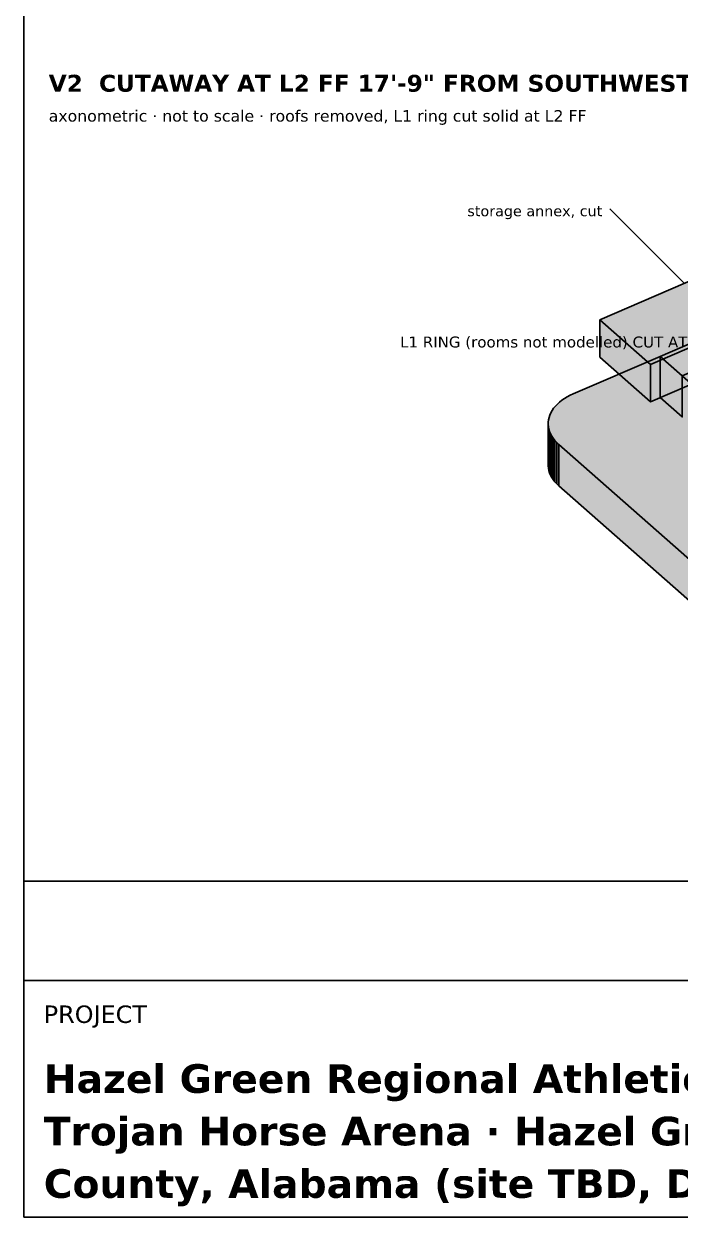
# Model space of a CAD drawing. Header units: inches. Extents: x 0.5 to 16.5, y 0.5 to 10.5.
# Drawn here: x 0.5 to 3.139, y 0.5 to 5.293 of the extents above; entities that cross this region are included whole.
import ezdxf
from ezdxf.enums import TextEntityAlignment as Align

# ---------------------------------------------------------------- set-up
doc = ezdxf.new("R2010")
doc.units = ezdxf.units.IN
doc.header["$MEASUREMENT"] = 0
for name, color, linetype in [('A-ANNO-TEXT', 7, 'Continuous'), ('A-ANNO-VIEW', 7, 'Continuous'), ('A-MASS', 7, 'Continuous'), ('G-ANNO-TTLB', 7, 'Continuous')]:
    doc.layers.add(name, color=color, linetype=linetype)
doc.styles.add('KS-BOLD', font='DejaVuSans-Bold.ttf')
doc.styles.add('KS-REG', font='DejaVuSans.ttf')

msp = doc.modelspace()

# ---------------------------------------------------------------- hatches: boundary and pattern name
at = {"layer": 'A-MASS', "true_color": 0xd6d6d6}
for points in [[(4.36, 4.5182), (3.0586, 3.9572), (3.147, 3.8794), (4.6303, 4.5189), (4.6234, 4.5218), (4.6101, 4.5266), (4.5963, 4.5309), (4.582, 4.5347), (4.5673, 4.5379), (4.5524, 4.5404), (4.5372, 4.5424), (4.5219, 4.5437), (4.5064, 4.5445), (4.4909, 4.5446), (4.4754, 4.5441), (4.46, 4.5429), (4.4447, 4.5412), (4.4297, 4.5388), (4.4149, 4.5358), (4.4005, 4.5323), (4.3865, 4.5281), (4.373, 4.5234)], [(3.0197, 3.9241), (3.6996, 4.2171), (3.4956, 4.3965), (2.8157, 4.1035)], [(4.7723, 2.4503), (3.0586, 3.9572), (2.7089, 3.8064), (2.6965, 3.8007), (2.6847, 3.7945), (2.6736, 3.7878), (2.6633, 3.7807), (2.6537, 3.7732), (2.6449, 3.7653), (2.637, 3.7571), (2.63, 3.7485), (2.6239, 3.7398), (2.6188, 3.7307), (2.6146, 3.7215), (2.6114, 3.7122), (2.6092, 3.7027), (2.608, 3.6932), (2.6078, 3.6837), (2.6087, 3.6741), (2.6105, 3.6646), (2.6134, 3.6552), (2.6173, 3.646), (2.6221, 3.6369), (2.6279, 3.628), (2.6346, 3.6194), (2.6422, 3.6111), (2.6507, 3.6031), (4.0924, 2.3354), (4.1017, 2.3278), (4.1118, 2.3205), (4.1227, 2.3137), (4.1342, 2.3073), (4.1465, 2.3014), (4.1593, 2.296), (4.1726, 2.2912), (4.1865, 2.2869), (4.2007, 2.2831), (4.2154, 2.2799), (4.2303, 2.2774), (4.2455, 2.2754), (4.2609, 2.274), (4.2763, 2.2733), (4.2918, 2.2732), (4.3073, 2.2737), (4.3227, 2.2749), (4.338, 2.2766), (4.353, 2.279), (4.3678, 2.282), (4.3822, 2.2855), (4.3962, 2.2897), (4.4097, 2.2944), (4.4227, 2.2996)]]:
    msp.add_hatch(color=7, dxfattribs=at).paths.add_polyline_path(points)
at = {"layer": 'A-MASS', "true_color": 0xc1c1c1}
msp.add_hatch(color=7, dxfattribs=at).paths.add_polyline_path([(3.0197, 3.7746), (3.6996, 4.0677), (3.6996, 4.2171), (3.0197, 3.9241)])
at = {"layer": 'A-MASS', "true_color": 0xababab}
for points in [[(2.8157, 3.954), (3.0197, 3.7746), (3.0197, 3.9241), (2.8157, 4.1035)], [(3.0586, 3.7913), (3.147, 3.7136), (3.147, 3.8794), (3.0586, 3.9572)], [(2.6078, 3.5178), (2.6087, 3.5083), (2.6087, 3.6741), (2.6078, 3.6837)], [(2.6087, 3.5083), (2.6105, 3.4988), (2.6105, 3.6646), (2.6087, 3.6741)], [(2.6105, 3.4988), (2.6134, 3.4894), (2.6134, 3.6552), (2.6105, 3.6646)], [(2.6134, 3.4894), (2.6173, 3.4801), (2.6173, 3.646), (2.6134, 3.6552)], [(2.6173, 3.4801), (2.6221, 3.4711), (2.6221, 3.6369), (2.6173, 3.646)], [(2.6221, 3.4711), (2.6279, 3.4622), (2.6279, 3.628), (2.6221, 3.6369)], [(2.6279, 3.4622), (2.6346, 3.4536), (2.6346, 3.6194), (2.6279, 3.628)], [(2.6346, 3.4536), (2.6422, 3.4453), (2.6422, 3.6111), (2.6346, 3.6194)], [(2.6422, 3.4453), (2.6507, 3.4373), (2.6507, 3.6031), (2.6422, 3.6111)], [(2.6507, 3.4373), (4.0924, 2.1696), (4.0924, 2.3354), (2.6507, 3.6031)]]:
    msp.add_hatch(color=7, dxfattribs=at).paths.add_polyline_path(points)

# ---------------------------------------------------------------- linework, layer by layer
at = {"layer": 'A-ANNO-TEXT'}
msp.add_line((3.1556, 4.25), (2.8556, 4.55), dxfattribs=at)
at = {"layer": 'A-MASS'}
for points in [[(4.36, 4.5182), (3.0586, 3.9572), (3.147, 3.8794), (4.6303, 4.5189), (4.6234, 4.5218), (4.6101, 4.5266), (4.5963, 4.5309), (4.582, 4.5347), (4.5673, 4.5379), (4.5524, 4.5404), (4.5372, 4.5424), (4.5219, 4.5437), (4.5064, 4.5445), (4.4909, 4.5446), (4.4754, 4.5441), (4.46, 4.5429), (4.4447, 4.5412), (4.4297, 4.5388), (4.4149, 4.5358), (4.4005, 4.5323), (4.3865, 4.5281), (4.373, 4.5234)], [(3.0197, 3.9241), (3.6996, 4.2171), (3.4956, 4.3965), (2.8157, 4.1035)], [(3.0197, 3.7746), (3.6996, 4.0677), (3.6996, 4.2171), (3.0197, 3.9241)], [(2.8157, 3.954), (3.0197, 3.7746), (3.0197, 3.9241), (2.8157, 4.1035)], [(3.0586, 3.7913), (3.147, 3.7136), (3.147, 3.8794), (3.0586, 3.9572)], [(2.6078, 3.5178), (2.6087, 3.5083), (2.6087, 3.6741), (2.6078, 3.6837)], [(2.6087, 3.5083), (2.6105, 3.4988), (2.6105, 3.6646), (2.6087, 3.6741)], [(2.6105, 3.4988), (2.6134, 3.4894), (2.6134, 3.6552), (2.6105, 3.6646)], [(2.6134, 3.4894), (2.6173, 3.4801), (2.6173, 3.646), (2.6134, 3.6552)], [(2.6173, 3.4801), (2.6221, 3.4711), (2.6221, 3.6369), (2.6173, 3.646)], [(2.6221, 3.4711), (2.6279, 3.4622), (2.6279, 3.628), (2.6221, 3.6369)], [(2.6279, 3.4622), (2.6346, 3.4536), (2.6346, 3.6194), (2.6279, 3.628)], [(2.6346, 3.4536), (2.6422, 3.4453), (2.6422, 3.6111), (2.6346, 3.6194)], [(2.6422, 3.4453), (2.6507, 3.4373), (2.6507, 3.6031), (2.6422, 3.6111)], [(2.6507, 3.4373), (4.0924, 2.1696), (4.0924, 2.3354), (2.6507, 3.6031)]]:
    msp.add_lwpolyline(points, close=True, dxfattribs=at)
msp.add_lwpolyline([(4.7723, 2.4503), (3.0586, 3.9572), (2.7089, 3.8064), (2.6965, 3.8007), (2.6847, 3.7945), (2.6736, 3.7878), (2.6633, 3.7807), (2.6537, 3.7732), (2.6449, 3.7653), (2.637, 3.7571), (2.63, 3.7485), (2.6239, 3.7398), (2.6188, 3.7307), (2.6146, 3.7215), (2.6114, 3.7122), (2.6092, 3.7027), (2.608, 3.6932), (2.6078, 3.6837), (2.6087, 3.6741), (2.6105, 3.6646), (2.6134, 3.6552), (2.6173, 3.646), (2.6221, 3.6369), (2.6279, 3.628), (2.6346, 3.6194), (2.6422, 3.6111), (2.6507, 3.6031), (4.0924, 2.3354)], dxfattribs=at)
at = {"layer": 'G-ANNO-TTLB'}
msp.add_line((0.5, 1.45), (16.5, 1.45), dxfattribs=at)
for points in [[(0.5, 0.5), (16.5, 0.5), (16.5, 10.5), (0.5, 10.5)], [(0.5, 1.45), (16.5, 1.45), (16.5, 1.85), (0.5, 1.85)]]:
    msp.add_lwpolyline(points, close=True, dxfattribs=at)

# ---------------------------------------------------------------- texts
at = {"layer": 'A-ANNO-TEXT', "style": 'KS-REG'}
for s, height, p in [('storage annex, cut', 0.042, (2.8256, 4.52)), ("L1 RING (rooms not modelled) CUT AT L2 FF 17.75'", 0.044, (3.5562, 3.9928))]:
    msp.add_text(s, height=height, dxfattribs=at).set_placement(p, align=Align.RIGHT)
at = {"layer": 'A-ANNO-VIEW'}
for s, height, style, p in [('V2  CUTAWAY AT L2 FF 17\'-9" FROM SOUTHWEST — ROOFS REMOVED', 0.068, 'KS-BOLD', (0.6, 5.02)), ('axonometric · not to scale · roofs removed, L1 ring cut solid at L2 FF', 0.046, 'KS-REG', (0.6, 4.9))]:
    msp.add_text(s, height=height, dxfattribs=dict(at, style=style)).set_placement(p)
at = {"layer": 'G-ANNO-TTLB'}
for s, height, style, p in [('PROJECT', 0.07, 'KS-REG', (0.58, 1.28)), ('Hazel Green Regional Athletic Complex', 0.115, 'KS-BOLD', (0.58, 0.9992)), ('Trojan Horse Arena · Hazel Green area, Madison', 0.115, 'KS-BOLD', (0.58, 0.7883)), ('County, Alabama (site TBD, D-006)', 0.115, 'KS-BOLD', (0.58, 0.5775))]:
    msp.add_text(s, height=height, dxfattribs=dict(at, style=style)).set_placement(p)

doc.saveas('drawing.dxf')
